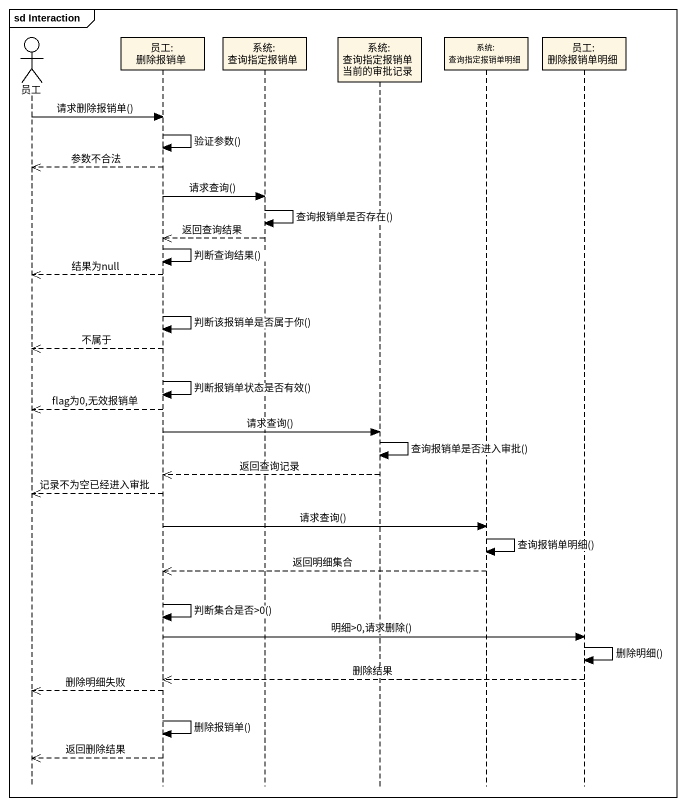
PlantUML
@startuml
mainframe sd Interaction
hide footbox
actor 员工
participant "员工: 删除报销单" as 员工_删除报销单
participant "系统: 查询指定报销单" as 系统_查询指定报销单
participant "系统: 查询指定报销单当前的审批记录" as 系统_查询指定报销单当前的审批记录
participant "系统: 查询指定报销单明细" as 系统_查询指定报销单明细
participant "员工: 删除报销单明细" as 员工_删除报销单明细

员工 -> 员工_删除报销单 : 请求删除报销单()
员工_删除报销单 -> 员工_删除报销单 : 验证参数()
员工_删除报销单 -->> 员工 : 参数不合法
员工_删除报销单 -> 系统_查询指定报销单 : 请求查询()
系统_查询指定报销单 -> 系统_查询指定报销单 : 查询报销单是否存在()
系统_查询指定报销单 -->> 员工_删除报销单 : 返回查询结果
员工_删除报销单 -> 员工_删除报销单 : 判断查询结果()
员工_删除报销单 -->> 员工 : 结果为null
员工_删除报销单 -> 员工_删除报销单 : 判断该报销单是否属于你()
员工_删除报销单 -->> 员工 : 不属于
员工_删除报销单 -> 员工_删除报销单 : 判断报销单状态是否有效()
员工_删除报销单 -->> 员工 : flag为0,无效报销单
员工_删除报销单 -> 系统_查询指定报销单当前的审批记录 : 请求查询()
系统_查询指定报销单当前的审批记录 -> 系统_查询指定报销单当前的审批记录 : 查询报销单是否进入审批()
系统_查询指定报销单当前的审批记录 -->> 员工_删除报销单 : 返回查询记录
员工_删除报销单 -->> 员工 : 记录不为空已经进入审批
员工_删除报销单 -> 系统_查询指定报销单明细 : 请求查询()
系统_查询指定报销单明细 -> 系统_查询指定报销单明细 : 查询报销单明细()
系统_查询指定报销单明细 -->> 员工_删除报销单 : 返回明细集合
员工_删除报销单 -> 员工_删除报销单 : 判断集合是否>0()
员工_删除报销单 -> 员工_删除报销单明细 : 明细>0,请求删除()
员工_删除报销单明细 -> 员工_删除报销单明细 : 删除明细()
员工_删除报销单明细 -->> 员工_删除报销单 : 删除结果
员工_删除报销单 -->> 员工 : 删除明细失败
员工_删除报销单 -> 员工_删除报销单 : 删除报销单()
员工_删除报销单 -->> 员工 : 返回删除结果
@enduml
